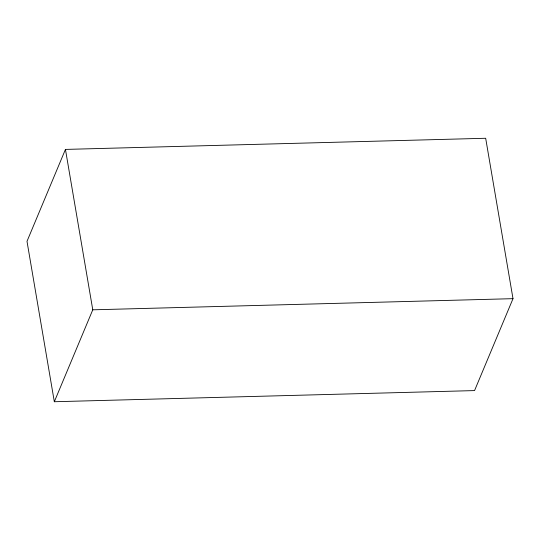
<?xml version="1.0" encoding="UTF-8"?>
<svg xmlns="http://www.w3.org/2000/svg" width="540" height="540" viewBox="0 0 540 540"><rect width="100%" height="100%" fill="white"/><g stroke="black" fill="none" stroke-linecap="round" stroke-linejoin="round"><path stroke-width="0.81" d="M65.448 149.411L27 241.333L54.324 401.733L474.552 390.589L513 298.667L485.676 138.267L65.448 149.411L92.772 309.818L54.324 401.733M92.772 309.818L513 298.667"/></g></svg>
